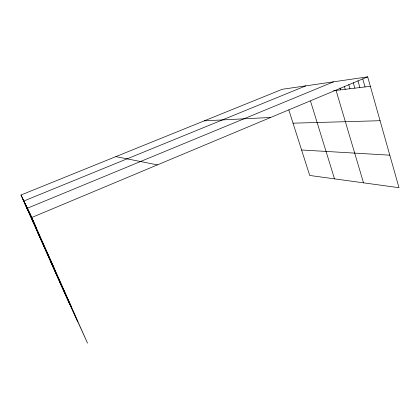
<?xml version="1.0" encoding="UTF-8"?>
<svg xmlns="http://www.w3.org/2000/svg" width="420" height="420" viewBox="0 0 420 420"><rect width="100%" height="100%" fill="white"/><g stroke="black" fill="none" stroke-linecap="round" stroke-linejoin="round"><path stroke-width="0.63" d="M367.679 76.85L31.747 217.508L21 195.006L282.24 89.292L367.679 76.85L399 187.698L309.708 175.46L288.824 109.951M27.326 208.257L333.517 81.827M305.807 85.859L23.861 201.002L69.736 304.253M333.58 90.704L370.351 86.305M204.257 120.85L270.695 117.458M293.044 123.181L380.074 120.713M301.592 149.993L389.812 155.174M115.857 156.618L157.416 164.892M24.581 203.065L36.545 228.322M37.643 232.454L53.949 267.514M50.757 261.975L71.274 306.537M31.049 216.053L87.533 343.151L63.173 289.916L21 195.006M29.731 213.281L35.023 225.109M28.492 210.688L33.6 222.101M26.701 206.945L77.6 321.442M25.51 204.446L30.256 215.045M22.365 197.867L27.2 208.593M310.48 100.994L334.519 178.857M336.068 90.41L363.52 182.837M340.032 88.006L340.583 89.87M344.29 86.163L345.214 89.313M348.757 84.572L349.97 88.746M353.288 82.724L354.858 88.158M357.945 80.819L359.877 87.559M362.744 78.865L365.043 86.94"/></g></svg>
